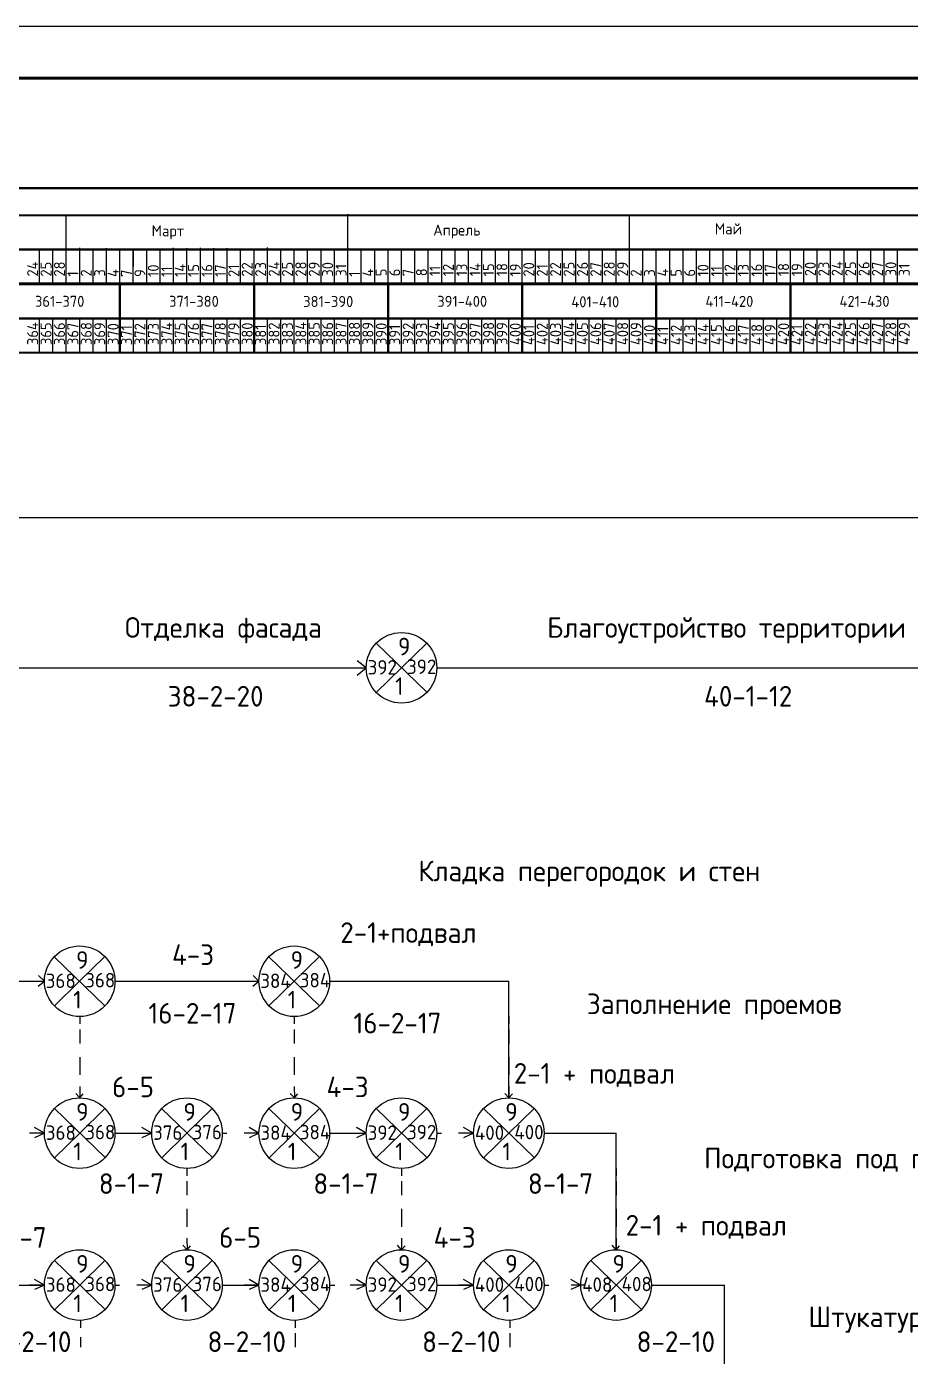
# Model space of a CAD drawing. Header units: millimetres. Extents: x -782 to 10910, y 3841 to 9763.
# Drawn here: x 3728.9 to 3814.6, y 8497.6 to 8626.5 of the extents above; entities that cross this region are included whole.
import ezdxf

# ---------------------------------------------------------------- set-up
doc = ezdxf.new("R2010")
doc.units = ezdxf.units.MM
doc.layers.add('1STAIR2D', color=30, linetype='Continuous')
doc.layers.add('A0-08', color=101, linetype='Continuous')
doc.styles.add('GOST-2.304_Type-B', font='GOST_Common.ttf')

msp = doc.modelspace()

# ---------------------------------------------------------------- linework, layer by layer
at = {"lineweight": -3}
for p, q in [((3732.779528, 8601.582792), (3732.779528, 8608.264274)), ((3760.078627, 8601.653564), (3760.078627, 8608.335046)), ((3787.378375, 8601.544181), (3787.378375, 8608.225663)), ((3730.179528, 8601.597716), (3730.179465, 8604.924243)), ((3732.779528, 8601.597716), (3732.780309, 8604.917385)), ((3734.079465, 8601.743179), (3734.079402, 8605.069706)), ((3735.379529, 8601.580159), (3735.380309, 8604.899827)), ((3736.679465, 8601.725621), (3736.680246, 8605.04529)), ((3736.679528, 8601.636454), (3736.680309, 8604.956123)), ((3739.279528, 8601.544181), (3739.280309, 8604.86385)), ((3743.179402, 8601.743351), (3743.179339, 8605.069878)), ((3745.779402, 8601.743351), (3745.780183, 8605.06302)), ((3745.779465, 8601.561911), (3745.779402, 8604.888438)), ((3748.379466, 8601.544354), (3748.380246, 8604.864022)), ((3752.279339, 8601.761081), (3752.279276, 8605.087608)), ((3754.879402, 8601.562084), (3754.879339, 8604.888611)), ((3754.879342, 8601.620622), (3754.880122, 8604.94029)), ((3757.479402, 8601.562084), (3757.480183, 8604.881752)), ((3761.379279, 8601.638352), (3761.379216, 8604.964878)), ((3761.379403, 8601.575124), (3761.380183, 8604.894793)), ((3763.979339, 8601.579814), (3763.979276, 8604.906341)), ((3763.979279, 8601.620794), (3763.980059, 8604.940463)), ((3766.579339, 8601.579814), (3766.58012, 8604.899482)), ((3770.479216, 8601.638524), (3770.479153, 8604.965051)), ((3773.079276, 8601.597544), (3773.079213, 8604.92407)), ((3773.079216, 8601.638524), (3773.079996, 8604.958193)), ((3774.379277, 8601.610757), (3774.380057, 8604.930426)), ((3775.679277, 8601.579986), (3775.680057, 8604.899655)), ((3779.579153, 8601.656254), (3779.57909, 8604.982781)), ((3782.179214, 8601.597716), (3782.179151, 8604.924243)), ((3782.179153, 8601.656254), (3782.179933, 8604.975923)), ((3784.779214, 8601.597716), (3784.779994, 8604.917385)), ((3787.379214, 8601.580159), (3787.379994, 8604.899827)), ((3788.67909, 8601.673984), (3788.679027, 8605.000511)), ((3788.67909, 8601.673984), (3788.67987, 8604.993653)), ((3791.27909, 8601.656427), (3791.279871, 8604.976095)), ((3791.27909, 8601.581711), (3791.27987, 8604.90138)), ((3797.779027, 8601.674157), (3797.778964, 8605.000683)), ((3797.779027, 8601.599441), (3797.778964, 8604.925968)), ((3800.379027, 8601.674157), (3800.379808, 8604.993825)), ((3800.379027, 8601.581884), (3800.379808, 8604.901553)), ((3806.878964, 8601.691886), (3806.878901, 8605.018413)), ((3806.878964, 8601.599614), (3806.878901, 8604.926141)), ((3809.478964, 8601.599614), (3809.479744, 8604.919282)), ((3809.478965, 8601.621657), (3809.479746, 8604.941325)), ((3813.378964, 8601.612655), (3813.379745, 8604.932323)), ((3834.702615, 8578.908867), (3297.281601, 8578.868787)), ((3719.301546, 8564.367855), (3761.861682, 8564.367855)), ((3768.701572, 8564.367855), (3829.461656, 8564.367855)), ((3775.681601, 8522.687568), (3775.681601, 8533.988553)), ((3734.081601, 8526.644763), (3734.081601, 8524.917503)), ((3754.881601, 8526.644763), (3754.881601, 8524.917503)), ((3775.681601, 8526.644763), (3775.681601, 8524.917503)), ((3734.090055, 8522.687568), (3733.69288, 8523.119083)), ((3734.081601, 8523.802417), (3734.090055, 8522.687568)), ((3734.090055, 8522.687568), (3734.426278, 8523.076562)), ((3754.890055, 8522.687568), (3754.49288, 8523.119083)), ((3754.881601, 8523.802417), (3754.890055, 8522.687568)), ((3754.890055, 8522.687568), (3755.226278, 8523.076562)), ((3775.690055, 8522.687568), (3775.29288, 8523.119083)), ((3775.681601, 8523.802417), (3775.690055, 8522.687568)), ((3775.690055, 8522.687568), (3776.026278, 8523.076562)), ((3730.661656, 8519.267623), (3729.213497, 8519.267623)), ((3737.501546, 8519.267623), (3741.061656, 8519.267623)), ((3747.901546, 8519.267623), (3748.348042, 8519.267623)), ((3751.461656, 8519.267623), (3750.013497, 8519.267623)), ((3758.301546, 8519.267623), (3761.861656, 8519.267623)), ((3768.701546, 8519.267623), (3769.148042, 8519.267623)), ((3772.261656, 8519.267623), (3770.813497, 8519.267623)), ((3779.101546, 8519.267623), (3786.081627, 8519.255053)), ((3786.081627, 8507.954068), (3786.081627, 8519.255053)), ((3744.481601, 8511.923833), (3744.481601, 8510.196573)), ((3765.281601, 8511.923833), (3765.281601, 8510.196573)), ((3786.081601, 8511.923833), (3786.081601, 8510.196573)), ((3744.481601, 8509.081487), (3744.490055, 8507.966638)), ((3765.281601, 8509.081487), (3765.290055, 8507.966638)), ((3786.081601, 8509.081487), (3786.090055, 8507.966638)), ((3786.081627, 8509.068917), (3786.090081, 8507.954068)), ((3744.490055, 8507.966638), (3744.09288, 8508.398153)), ((3744.490055, 8507.966638), (3744.826278, 8508.355633)), ((3765.290055, 8507.966638), (3764.89288, 8508.398153)), ((3765.290055, 8507.966638), (3765.626278, 8508.355633)), ((3786.090055, 8507.966638), (3785.69288, 8508.398153)), ((3786.090081, 8507.954068), (3785.692906, 8508.385583)), ((3786.090055, 8507.966638), (3786.426278, 8508.355633)), ((3786.090081, 8507.954068), (3786.426304, 8508.343062)), ((3727.101572, 8504.543308), (3730.661682, 8504.543308)), ((3730.661682, 8504.543308), (3729.213523, 8504.543308)), ((3737.501572, 8504.543308), (3737.948067, 8504.543308)), ((3741.061682, 8504.543308), (3739.613523, 8504.543308)), ((3747.901572, 8504.543308), (3748.348067, 8504.543308)), ((3747.901572, 8504.543308), (3751.461682, 8504.543308)), ((3751.461682, 8504.543308), (3750.013523, 8504.543308)), ((3758.301572, 8504.543308), (3758.807294, 8504.543308)), ((3761.861682, 8504.543308), (3760.306348, 8504.543308)), ((3768.701572, 8504.543308), (3769.148067, 8504.543308)), ((3768.701572, 8504.543308), (3772.261682, 8504.543308)), ((3772.261682, 8504.543308), (3770.813523, 8504.543308)), ((3779.101572, 8504.543308), (3779.548067, 8504.543308)), ((3783.108177, 8504.543308), (3781.743038, 8504.543308)), ((3789.501572, 8504.543308), (3796.583177, 8504.534123)), ((3796.583177, 8493.233138), (3796.583177, 8504.534123))]:
    msp.add_line(p, q, dxfattribs=at)
at = {"lineweight": 25}
for p, q in [((3730.179528, 8601.694678), (3730.179528, 8605.01886)), ((3731.479528, 8601.663907), (3731.479528, 8604.98809)), ((3731.479528, 8601.566945), (3731.479528, 8604.891128)), ((3732.779528, 8601.633137), (3732.779528, 8604.957319)), ((3734.079528, 8601.566945), (3734.079528, 8604.891128)), ((3735.379465, 8601.694851), (3735.379465, 8605.019033)), ((3735.379528, 8601.605683), (3735.379528, 8604.929865)), ((3735.379528, 8601.566945), (3735.379528, 8604.891128)), ((3736.679528, 8601.536175), (3736.679528, 8604.860357)), ((3737.979465, 8601.694851), (3737.979465, 8605.019033)), ((3737.979528, 8601.513411), (3737.979528, 8604.837593)), ((3739.279465, 8601.694851), (3739.279465, 8605.019033)), ((3740.579465, 8601.66408), (3740.579465, 8604.988262)), ((3740.579528, 8601.513411), (3740.579528, 8604.837593)), ((3741.879465, 8601.633309), (3741.879465, 8604.957491)), ((3741.879528, 8601.513411), (3741.879528, 8604.837593)), ((3743.179528, 8601.48264), (3743.179528, 8604.806822)), ((3744.479402, 8601.712581), (3744.479402, 8605.036763)), ((3744.479528, 8601.451869), (3744.479528, 8604.776051)), ((3747.079402, 8601.712581), (3747.079402, 8605.036763)), ((3747.079466, 8601.513583), (3747.079466, 8604.837765)), ((3748.379402, 8601.712581), (3748.379402, 8605.036763)), ((3749.679402, 8601.68181), (3749.679402, 8605.005992)), ((3749.679466, 8601.513583), (3749.679466, 8604.837765)), ((3750.979402, 8601.651039), (3750.979402, 8604.975221)), ((3750.979466, 8601.513583), (3750.979466, 8604.837765)), ((3752.279466, 8601.482812), (3752.279466, 8604.806995)), ((3753.579342, 8601.589851), (3753.579342, 8604.914033)), ((3753.579466, 8601.452042), (3753.579466, 8604.776224)), ((3756.179342, 8601.589851), (3756.179342, 8604.914033)), ((3756.179402, 8601.531313), (3756.179402, 8604.855495)), ((3757.479342, 8601.589851), (3757.479342, 8604.914033)), ((3758.779342, 8601.55908), (3758.779342, 8604.883262)), ((3758.779402, 8601.531313), (3758.779402, 8604.855495)), ((3760.079342, 8601.52831), (3760.079342, 8604.852492)), ((3760.079402, 8601.531313), (3760.079402, 8604.855495)), ((3761.379402, 8601.500542), (3761.379402, 8604.824725)), ((3762.679279, 8601.590023), (3762.679279, 8604.914206)), ((3762.679402, 8601.469772), (3762.679402, 8604.793954)), ((3765.279279, 8601.590023), (3765.279279, 8604.914206)), ((3765.279339, 8601.549043), (3765.279339, 8604.873225)), ((3766.579279, 8601.590023), (3766.579279, 8604.914206)), ((3767.879279, 8601.559253), (3767.879279, 8604.883435)), ((3767.879339, 8601.549043), (3767.879339, 8604.873225)), ((3769.179279, 8601.528482), (3769.179279, 8604.852664)), ((3769.179339, 8601.549043), (3769.179339, 8604.873225)), ((3770.479339, 8601.518272), (3770.479339, 8604.842455)), ((3771.779216, 8601.607753), (3771.779216, 8604.931936)), ((3771.779339, 8601.487502), (3771.779339, 8604.811684)), ((3774.379216, 8601.607753), (3774.379216, 8604.931936)), ((3774.379277, 8601.549216), (3774.379277, 8604.873398)), ((3775.679216, 8601.607753), (3775.679216, 8604.931936)), ((3776.979216, 8601.576983), (3776.979216, 8604.901165)), ((3776.979277, 8601.549216), (3776.979277, 8604.873398)), ((3778.279216, 8601.546212), (3778.279216, 8604.870394)), ((3778.279277, 8601.549216), (3778.279277, 8604.873398)), ((3779.579277, 8601.518445), (3779.579277, 8604.842627)), ((3780.879153, 8601.625483), (3780.879153, 8604.949666)), ((3780.879277, 8601.487674), (3780.879277, 8604.811856)), ((3783.479153, 8601.625483), (3783.479153, 8604.949666)), ((3783.479214, 8601.566945), (3783.479214, 8604.891128)), ((3784.779153, 8601.625483), (3784.779153, 8604.949666)), ((3786.079153, 8601.594713), (3786.079153, 8604.918895)), ((3786.079214, 8601.566945), (3786.079214, 8604.891128)), ((3787.37909, 8601.643213), (3787.37909, 8604.967396)), ((3787.379153, 8601.563942), (3787.379153, 8604.888124)), ((3787.379214, 8601.566945), (3787.379214, 8604.891128)), ((3788.679214, 8601.536175), (3788.679214, 8604.860357)), ((3789.97909, 8601.625656), (3789.97909, 8604.949838)), ((3789.97909, 8601.550941), (3789.97909, 8604.875123)), ((3792.57909, 8601.625656), (3792.57909, 8604.949838)), ((3792.57909, 8601.550941), (3792.57909, 8604.875123)), ((3793.87909, 8601.625656), (3793.87909, 8604.949838)), ((3793.87909, 8601.550941), (3793.87909, 8604.875123)), ((3795.17909, 8601.594885), (3795.17909, 8604.919067)), ((3795.17909, 8601.52017), (3795.17909, 8604.844352)), ((3796.47909, 8601.564115), (3796.47909, 8604.888297)), ((3796.47909, 8601.489399), (3796.47909, 8604.813582)), ((3799.079027, 8601.643386), (3799.079027, 8604.967568)), ((3799.079027, 8601.551113), (3799.079027, 8604.875295)), ((3801.679027, 8601.643386), (3801.679027, 8604.967568)), ((3801.679027, 8601.551113), (3801.679027, 8604.875295)), ((3802.979027, 8601.643386), (3802.979027, 8604.967568)), ((3802.979027, 8601.551113), (3802.979027, 8604.875295)), ((3804.279027, 8601.612615), (3804.279027, 8604.936797)), ((3804.279027, 8601.520343), (3804.279027, 8604.844525)), ((3805.579027, 8601.581845), (3805.579027, 8604.906027)), ((3805.579027, 8601.489572), (3805.579027, 8604.813754)), ((3808.178964, 8601.568843), (3808.178964, 8604.893025)), ((3808.178965, 8601.590886), (3808.178965, 8604.915068)), ((3810.778964, 8601.568843), (3810.778964, 8604.893025)), ((3810.778965, 8601.590886), (3810.778965, 8604.915068)), ((3812.078964, 8601.568843), (3812.078964, 8604.893025)), ((3812.078965, 8601.590886), (3812.078965, 8604.915068)), ((3813.378964, 8601.538073), (3813.378964, 8604.862255)), ((3813.378965, 8601.560115), (3813.378965, 8604.884298)), ((3789.981601, 8594.911202), (3789.981601, 8601.544181)), ((3730.181601, 8594.911202), (3730.181601, 8598.235384)), ((3730.181601, 8594.911202), (3730.181601, 8598.235384)), ((3731.481601, 8594.911202), (3731.481601, 8598.235384)), ((3731.481601, 8594.911202), (3731.481601, 8598.235384)), ((3732.781601, 8594.911202), (3732.781601, 8598.25077)), ((3734.081601, 8594.926587), (3734.081601, 8598.25077)), ((3734.081601, 8594.926587), (3734.081601, 8598.25077)), ((3735.381601, 8594.926587), (3735.381601, 8598.25077)), ((3735.381601, 8594.926587), (3735.381601, 8598.25077)), ((3736.681601, 8594.926587), (3736.681601, 8598.266155)), ((3737.981601, 8594.926587), (3737.981601, 8598.25077)), ((3737.981601, 8594.926587), (3737.981601, 8598.25077)), ((3739.281601, 8594.926587), (3739.281601, 8598.25077)), ((3739.281601, 8594.926587), (3739.281601, 8598.25077)), ((3740.581601, 8594.926587), (3740.581601, 8598.266155)), ((3741.881601, 8594.926587), (3741.881601, 8598.25077)), ((3741.881601, 8594.926587), (3741.881601, 8598.25077)), ((3743.181601, 8594.926587), (3743.181601, 8598.25077)), ((3743.181601, 8594.926587), (3743.181601, 8598.25077)), ((3744.481601, 8594.926587), (3744.481601, 8598.266155)), ((3745.781601, 8594.926587), (3745.781601, 8598.25077)), ((3745.781601, 8594.926587), (3745.781601, 8598.25077)), ((3747.081601, 8594.926587), (3747.081601, 8598.25077)), ((3747.081601, 8594.926587), (3747.081601, 8598.25077)), ((3748.381601, 8594.926587), (3748.381601, 8598.266155)), ((3749.681601, 8594.911202), (3749.681601, 8598.235384)), ((3749.681601, 8594.911202), (3749.681601, 8598.235384)), ((3750.981601, 8594.911202), (3750.981601, 8598.235384)), ((3750.981601, 8594.911202), (3750.981601, 8598.235384)), ((3752.281601, 8594.911202), (3752.281601, 8598.25077)), ((3753.581601, 8594.895817), (3753.581601, 8598.219999)), ((3753.581601, 8594.895817), (3753.581601, 8598.219999)), ((3754.881601, 8594.895817), (3754.881601, 8598.219999)), ((3754.881601, 8594.895817), (3754.881601, 8598.219999)), ((3756.181601, 8594.895817), (3756.181601, 8598.235384)), ((3757.481601, 8594.911202), (3757.481601, 8598.235384)), ((3757.481601, 8594.911202), (3757.481601, 8598.235384)), ((3758.781601, 8594.911202), (3758.781601, 8598.235384)), ((3758.781601, 8594.911202), (3758.781601, 8598.235384)), ((3760.081601, 8594.911202), (3760.081601, 8598.25077)), ((3761.381601, 8594.911202), (3761.381601, 8598.235384)), ((3761.381601, 8594.911202), (3761.381601, 8598.235384)), ((3762.681601, 8594.911202), (3762.681601, 8598.235384)), ((3762.681601, 8594.911202), (3762.681601, 8598.235384)), ((3763.981601, 8594.911202), (3763.981601, 8598.25077)), ((3765.281601, 8594.911202), (3765.281601, 8598.235384)), ((3765.281601, 8594.911202), (3765.281601, 8598.235384)), ((3766.581601, 8594.911202), (3766.581601, 8598.235384)), ((3766.581601, 8594.911202), (3766.581601, 8598.235384)), ((3767.881601, 8594.911202), (3767.881601, 8598.25077)), ((3769.181601, 8594.911202), (3769.181601, 8598.235384)), ((3769.181601, 8594.911202), (3769.181601, 8598.235384)), ((3770.481601, 8594.911202), (3770.481601, 8598.235384)), ((3770.481601, 8594.911202), (3770.481601, 8598.235384)), ((3771.781601, 8594.911202), (3771.781601, 8598.25077)), ((3773.081601, 8594.895817), (3773.081601, 8598.219999)), ((3773.081601, 8594.895817), (3773.081601, 8598.219999)), ((3774.381601, 8594.895817), (3774.381601, 8598.219999)), ((3774.381601, 8594.895817), (3774.381601, 8598.219999)), ((3775.681601, 8594.895817), (3775.681601, 8598.235384)), ((3776.981601, 8594.880431), (3776.981601, 8598.204614)), ((3776.981601, 8594.880431), (3776.981601, 8598.204614)), ((3778.281601, 8594.880431), (3778.281601, 8598.204614)), ((3778.281601, 8594.880431), (3778.281601, 8598.204614)), ((3779.581601, 8594.880431), (3779.581601, 8598.219999)), ((3780.881601, 8594.895817), (3780.881601, 8598.219999)), ((3780.881601, 8594.895817), (3780.881601, 8598.219999)), ((3782.181601, 8594.895817), (3782.181601, 8598.219999)), ((3782.181601, 8594.895817), (3782.181601, 8598.219999)), ((3783.481601, 8594.895817), (3783.481601, 8598.235384)), ((3784.781601, 8594.895817), (3784.781601, 8598.219999)), ((3784.781601, 8594.895817), (3784.781601, 8598.219999)), ((3786.081601, 8594.895817), (3786.081601, 8598.219999)), ((3786.081601, 8594.895817), (3786.081601, 8598.219999)), ((3787.381601, 8594.895817), (3787.381601, 8598.235384)), ((3788.681601, 8594.895817), (3788.681601, 8598.219999)), ((3788.681601, 8594.895817), (3788.681601, 8598.219999)), ((3789.981601, 8594.895817), (3789.981601, 8598.219999)), ((3789.981601, 8594.895817), (3789.981601, 8598.219999)), ((3791.281601, 8594.895817), (3791.281601, 8598.235384)), ((3792.581601, 8594.895817), (3792.581601, 8598.219999)), ((3792.581601, 8594.895817), (3792.581601, 8598.219999)), ((3793.881601, 8594.895817), (3793.881601, 8598.219999)), ((3793.881601, 8594.895817), (3793.881601, 8598.219999)), ((3795.181601, 8594.895817), (3795.181601, 8598.235384)), ((3796.481601, 8594.926587), (3796.481601, 8598.25077)), ((3796.481601, 8594.926587), (3796.481601, 8598.25077)), ((3797.781601, 8594.926587), (3797.781601, 8598.25077)), ((3797.781601, 8594.926587), (3797.781601, 8598.25077)), ((3799.081601, 8594.926587), (3799.081601, 8598.266155)), ((3800.381601, 8594.911202), (3800.381601, 8598.235384)), ((3800.381601, 8594.911202), (3800.381601, 8598.235384)), ((3801.681601, 8594.911202), (3801.681601, 8598.235384)), ((3801.681601, 8594.911202), (3801.681601, 8598.235384)), ((3802.981601, 8594.911202), (3802.981601, 8598.25077)), ((3804.281601, 8594.926587), (3804.281601, 8598.25077)), ((3804.281601, 8594.926587), (3804.281601, 8598.25077)), ((3805.581601, 8594.926587), (3805.581601, 8598.25077)), ((3805.581601, 8594.926587), (3805.581601, 8598.25077)), ((3806.881601, 8594.926587), (3806.881601, 8598.266155)), ((3808.181601, 8594.926587), (3808.181601, 8598.25077)), ((3808.181601, 8594.926587), (3808.181601, 8598.25077)), ((3809.481601, 8594.926587), (3809.481601, 8598.25077)), ((3809.481601, 8594.926587), (3809.481601, 8598.25077)), ((3810.781601, 8594.926587), (3810.781601, 8598.266155)), ((3812.081601, 8594.926587), (3812.081601, 8598.25077)), ((3812.081601, 8594.926587), (3812.081601, 8598.25077)), ((3813.381601, 8594.926587), (3813.381601, 8598.25077)), ((3813.381601, 8594.926587), (3813.381601, 8598.25077)), ((3761.861682, 8564.367855), (3760.976092, 8565.047031)), ((3760.976092, 8563.667576), (3761.861682, 8564.367855)), ((3716.693093, 8533.988553), (3730.661656, 8533.988553)), ((3730.06658, 8533.516695), (3730.661656, 8533.988553)), ((3730.661656, 8533.988553), (3730.093396, 8534.547418)), ((3737.501546, 8533.988553), (3751.453203, 8533.988553)), ((3750.858127, 8533.516695), (3751.453203, 8533.988553)), ((3751.453203, 8533.988553), (3750.884942, 8534.547418)), ((3758.301546, 8533.988553), (3775.681601, 8533.988553)), ((3734.081601, 8530.568608), (3734.081601, 8529.856356)), ((3734.081601, 8530.568608), (3734.081601, 8529.856356)), ((3754.881601, 8530.568608), (3754.881601, 8529.856356)), ((3754.881601, 8530.568608), (3754.881601, 8529.856356)), ((3775.681601, 8530.568608), (3775.681601, 8529.856356)), ((3775.681601, 8530.568608), (3775.681601, 8529.856356)), ((3734.081601, 8529.319924), (3734.081601, 8528.346858)), ((3734.081601, 8528.938262), (3734.081601, 8527.967908)), ((3754.881601, 8529.319924), (3754.881601, 8528.346858)), ((3754.881601, 8528.938262), (3754.881601, 8527.967908)), ((3775.681601, 8529.319924), (3775.681601, 8528.346858)), ((3775.681601, 8528.938262), (3775.681601, 8527.967908)), ((3730.661656, 8519.267623), (3729.700547, 8519.812472)), ((3730.661656, 8519.267623), (3729.700547, 8518.82582)), ((3741.061656, 8519.267623), (3740.100547, 8519.812472)), ((3741.061656, 8519.267623), (3740.100547, 8518.82582)), ((3751.461656, 8519.267623), (3750.500547, 8519.812472)), ((3751.461656, 8519.267623), (3750.500547, 8518.82582)), ((3761.861656, 8519.267623), (3760.900547, 8519.812472)), ((3761.861656, 8519.267623), (3760.900547, 8518.82582)), ((3772.261656, 8519.267623), (3771.300547, 8519.812472)), ((3772.261656, 8519.267623), (3771.300547, 8518.82582)), ((3744.481601, 8515.847678), (3744.481601, 8515.135426)), ((3744.481601, 8515.847678), (3744.481601, 8515.135426)), ((3765.281601, 8515.847678), (3765.281601, 8515.135426)), ((3765.281601, 8515.847678), (3765.281601, 8515.135426)), ((3786.081601, 8515.847678), (3786.081601, 8515.135426)), ((3786.081601, 8515.847678), (3786.081601, 8515.135426)), ((3744.481601, 8514.598994), (3744.481601, 8513.625928)), ((3744.481601, 8514.217332), (3744.481601, 8513.246978)), ((3765.281601, 8514.598994), (3765.281601, 8513.625928)), ((3765.281601, 8514.217332), (3765.281601, 8513.246978)), ((3786.081601, 8514.598994), (3786.081601, 8513.625928)), ((3786.081601, 8514.217332), (3786.081601, 8513.246978)), ((3730.661682, 8504.543308), (3729.700572, 8505.088157)), ((3741.061682, 8504.543308), (3740.100572, 8505.088157)), ((3751.461682, 8504.543308), (3750.500572, 8505.088157)), ((3761.861682, 8504.543308), (3760.900572, 8505.088157)), ((3772.261682, 8504.543308), (3771.300572, 8505.088157)), ((3782.661682, 8504.543308), (3781.700572, 8505.088157)), ((3730.661682, 8504.543308), (3729.700572, 8504.101505)), ((3741.061682, 8504.543308), (3740.100572, 8504.101505)), ((3751.461682, 8504.543308), (3750.500572, 8504.101505)), ((3761.861682, 8504.543308), (3760.900572, 8504.101505)), ((3772.261682, 8504.543308), (3771.300572, 8504.101505)), ((3782.661682, 8504.543308), (3781.700572, 8504.101505)), ((3734.16627, 8501.123363), (3734.16627, 8500.41111)), ((3754.974724, 8501.123363), (3754.974724, 8500.41111)), ((3754.974724, 8501.123363), (3754.974724, 8500.41111)), ((3754.974724, 8499.874678), (3754.974724, 8498.901612)), ((3775.774724, 8501.123363), (3775.774724, 8500.41111)), ((3775.774724, 8501.123363), (3775.774724, 8500.41111)), ((3775.774724, 8499.874678), (3775.774724, 8498.901612)), ((3796.574724, 8501.123363), (3796.574724, 8500.41111)), ((3796.574724, 8501.123363), (3796.574724, 8500.41111)), ((3796.574724, 8499.874678), (3796.574724, 8498.901612)), ((3734.16627, 8499.493017), (3734.16627, 8498.522662)), ((3754.974724, 8499.493017), (3754.974724, 8498.522662)), ((3775.774724, 8499.493017), (3775.774724, 8498.522662)), ((3796.574724, 8499.493017), (3796.574724, 8498.522662))]:
    msp.add_line(p, q, dxfattribs=at)
at = {"lineweight": 50}
for p, q in [((3737.981601, 8594.911202), (3737.981601, 8601.544181)), ((3750.981601, 8594.93428), (3750.981601, 8601.567259)), ((3763.981601, 8594.903509), (3763.981601, 8601.536489)), ((3776.981601, 8594.911202), (3776.981601, 8601.544181)), ((3789.981601, 8594.93428), (3789.981601, 8601.567259)), ((3802.981601, 8594.903509), (3802.981601, 8601.536489))]:
    msp.add_line(p, q, dxfattribs=at)
at = {"layer": '1STAIR2D', "color": 0}
msp.add_line((4015.912801, 8626.512194), (3175.912801, 8626.512194), dxfattribs=at)
at = {"layer": '1STAIR2D', "color": 0, "lineweight": 100}
msp.add_line((4010.912801, 8621.512194), (3195.912801, 8621.512194), dxfattribs=at)
at = {"layer": 'A0-08', "color": 0, "lineweight": 40}
for p, q in [((3256.981601, 8610.846744), (3997.981601, 8610.846744)), ((3256.981601, 8610.846744), (3997.981601, 8610.846744)), ((3281.548041, 8610.846744), (3997.981601, 8610.846744)), ((3310.466995, 8610.846744), (3997.981601, 8610.846744)), ((3997.981601, 8610.846744), (3548.807486, 8610.846744)), ((3248.317444, 8608.225663), (3997.981601, 8608.225663)), ((3248.317444, 8608.225663), (3997.981601, 8608.225663)), ((3256.981601, 8608.225663), (3997.981601, 8608.225663)), ((3248.317444, 8604.884922), (3997.981601, 8604.899134)), ((3256.983574, 8604.956123), (3997.983574, 8604.956123)), ((3248.317444, 8601.544181), (3997.981601, 8601.544181)), ((3256.982794, 8601.636454), (3997.982794, 8601.636454)), ((3256.981601, 8598.235384), (3997.981601, 8598.235384)), ((3351.264167, 8598.235384), (3997.981601, 8598.25077)), ((3248.317444, 8594.941973), (3997.981601, 8594.941973)), ((3256.981601, 8594.941973), (3997.981601, 8594.941973))]:
    msp.add_line(p, q, dxfattribs=at)
at = {"layer": 'A0-08', "color": 0, "lineweight": 25}
for p, q in [((3732.778033, 8594.941973), (3744.747841, 8594.941973)), ((3762.82182, 8566.743855), (3767.741434, 8561.991856)), ((3765.281627, 8564.367855), (3767.725205, 8566.760542)), ((3762.838049, 8561.975169), (3765.281627, 8564.367855)), ((3731.613341, 8536.364553), (3736.532955, 8531.612553)), ((3734.073148, 8533.988553), (3736.516726, 8536.38124)), ((3752.413341, 8536.364553), (3757.332955, 8531.612553)), ((3754.873148, 8533.988553), (3757.316726, 8536.38124)), ((3731.629569, 8531.595866), (3734.073148, 8533.988553)), ((3752.429569, 8531.595866), (3754.873148, 8533.988553)), ((3731.621794, 8521.643623), (3736.541408, 8516.891624)), ((3734.081601, 8519.267623), (3736.52518, 8521.66031)), ((3742.021794, 8521.643623), (3746.941408, 8516.891624)), ((3744.481601, 8519.267623), (3746.92518, 8521.66031)), ((3752.421794, 8521.643623), (3757.341408, 8516.891624)), ((3754.881601, 8519.267623), (3757.32518, 8521.66031)), ((3762.821794, 8521.643623), (3767.741408, 8516.891624)), ((3765.281601, 8519.267623), (3767.72518, 8521.66031)), ((3773.221794, 8521.643623), (3778.141408, 8516.891624)), ((3775.681601, 8519.267623), (3778.12518, 8521.66031)), ((3731.638023, 8516.874937), (3734.081601, 8519.267623)), ((3742.038023, 8516.874937), (3744.481601, 8519.267623)), ((3752.438023, 8516.874937), (3754.881601, 8519.267623)), ((3762.838023, 8516.874937), (3765.281601, 8519.267623)), ((3773.238023, 8516.874937), (3775.681601, 8519.267623)), ((3731.62182, 8506.919308), (3736.541434, 8502.167308)), ((3734.081627, 8504.543308), (3736.525205, 8506.935995)), ((3742.02182, 8506.919308), (3746.941434, 8502.167308)), ((3744.481627, 8504.543308), (3746.925205, 8506.935995)), ((3752.42182, 8506.919308), (3757.341434, 8502.167308)), ((3754.881627, 8504.543308), (3757.325205, 8506.935995)), ((3762.82182, 8506.919308), (3767.741434, 8502.167308)), ((3765.281627, 8504.543308), (3767.725205, 8506.935995)), ((3773.22182, 8506.919308), (3778.141434, 8502.167308)), ((3775.681627, 8504.543308), (3778.125205, 8506.935995)), ((3783.62182, 8506.919308), (3788.541434, 8502.167308)), ((3786.081627, 8504.543308), (3788.525205, 8506.935995)), ((3731.638049, 8502.150621), (3734.081627, 8504.543308)), ((3742.038049, 8502.150621), (3744.481627, 8504.543308)), ((3752.438049, 8502.150621), (3754.881627, 8504.543308)), ((3762.838049, 8502.150621), (3765.281627, 8504.543308)), ((3773.238049, 8502.150621), (3775.681627, 8504.543308)), ((3783.638049, 8502.150621), (3786.081627, 8504.543308))]:
    msp.add_line(p, q, dxfattribs=at)
for centre in [(3765.281627, 8564.367855), (3734.081601, 8533.988553), (3754.881601, 8533.988553), (3734.081601, 8519.267623), (3744.481601, 8519.267623), (3754.881601, 8519.267623), (3765.281601, 8519.267623), (3775.681601, 8519.267623), (3734.081627, 8504.543308), (3744.481627, 8504.543308), (3754.881627, 8504.543308), (3765.281627, 8504.543308), (3775.681627, 8504.543308), (3786.081627, 8504.543308)]:
    msp.add_circle(centre, 3.419945, dxfattribs=at)

# ---------------------------------------------------------------- texts
at = {"layer": 'A0-08', "color": 0, "lineweight": 25, "style": 'GOST-2.304_Type-B'}
for s, p in [('Март', (3741.055389, 8606.18845)), ('Апрель', (3768.354489, 8606.259222)), ('Май', (3795.654237, 8606.374126)), ('361-370', (3729.746272, 8599.349877)), ('371-380', (3742.746272, 8599.349877)), ('381-390', (3755.746272, 8599.334491)), ('391-400', (3768.746272, 8599.349877)), ('401-410', (3781.746272, 8599.303721)), ('411-420', (3794.746272, 8599.349877)), ('421-430', (3807.746272, 8599.349877))]:
    msp.add_text(s, height=1.0687328, dxfattribs=at).set_placement(p)
for s, height, p in [('24', 1.0687328, (3730.052834, 8602.284668)), ('25', 1.0687328, (3731.352834, 8602.284668)), ('28', 1.0687328, (3732.652834, 8602.284668)), ('4', 1.068733, (3737.852771, 8602.248863)), ('10', 1.0687328, (3741.752771, 8602.248863)), ('11', 1.0687328, (3743.052771, 8602.248863)), ('14', 1.0687328, (3744.352771, 8602.248863)), ('15', 1.0687328, (3745.652771, 8602.248863)), ('16', 1.0687328, (3746.952771, 8602.248863)), ('17', 1.0687328, (3748.252771, 8602.248863)), ('21', 1.0687328, (3749.552771, 8602.248863)), ('22', 1.0687328, (3750.852708, 8602.279634)), ('23', 1.0687328, (3752.152708, 8602.279634)), ('24', 1.0687328, (3753.452708, 8602.279634)), ('25', 1.0687328, (3754.752708, 8602.279634)), ('28', 1.0687328, (3756.052708, 8602.279634)), ('29', 1.0687328, (3757.352708, 8602.279634)), ('30', 1.0687328, (3758.652708, 8602.279634)), ('31', 1.0687328, (3759.952708, 8602.279634)), ('4', 1.068733, (3762.552708, 8602.279634)), ('5', 1.068733, (3763.852582, 8602.315266)), ('6', 1.068733, (3765.152582, 8602.315266)), ('8', 1.068733, (3767.752582, 8602.315266)), ('11', 1.0687328, (3769.052582, 8602.315266)), ('12', 1.0687328, (3770.352582, 8602.315266)), ('13', 1.0687328, (3771.652582, 8602.315266)), ('14', 1.0687328, (3772.952582, 8602.315266)), ('15', 1.0687328, (3774.252582, 8602.315266)), ('18', 1.0687328, (3775.552582, 8602.315266)), ('19', 1.0687328, (3776.85252, 8602.284668)), ('20', 1.0687328, (3778.15252, 8602.284668)), ('21', 1.0687328, (3779.45252, 8602.284668)), ('22', 1.0687328, (3780.75252, 8602.284668)), ('25', 1.0687328, (3782.05252, 8602.284668)), ('26', 1.0687328, (3783.35252, 8602.284668)), ('27', 1.0687328, (3784.65252, 8602.284668)), ('28', 1.0687328, (3785.95252, 8602.284668)), ('29', 1.0687328, (3787.25252, 8602.284668)), ('4', 1.068733, (3791.152333, 8602.286393)), ('10', 1.0687328, (3795.052333, 8602.286393)), ('11', 1.0687328, (3796.352333, 8602.286393)), ('12', 1.0687328, (3797.652333, 8602.286393)), ('13', 1.0687328, (3798.952333, 8602.286393)), ('16', 1.0687328, (3800.252333, 8602.286393)), ('17', 1.0687328, (3801.552333, 8602.286393)), ('18', 1.0687328, (3802.85227, 8602.317164)), ('19', 1.0687328, (3804.15227, 8602.317164)), ('20', 1.0687328, (3805.45227, 8602.317164)), ('23', 1.0687328, (3806.75227, 8602.317164)), ('24', 1.0687328, (3808.05227, 8602.317164)), ('25', 1.0687328, (3809.35227, 8602.317164)), ('26', 1.0687328, (3810.65227, 8602.317164)), ('27', 1.0687328, (3811.95227, 8602.317164)), ('30', 1.0687328, (3813.25227, 8602.317164)), ('31', 1.0687328, (3814.55227, 8602.317164)), ('1', 1.068733, (3733.952834, 8602.284668)), ('2', 1.068733, (3735.252834, 8602.284668)), ('3', 1.068733, (3736.552834, 8602.284668)), ('7', 1.068733, (3739.152771, 8602.248863)), ('9', 1.068733, (3740.452771, 8602.248863)), ('1', 1.068733, (3761.252708, 8602.279634)), ('7', 1.068733, (3766.452582, 8602.315266)), ('2', 1.068733, (3788.55252, 8602.284668)), ('3', 1.068733, (3789.852333, 8602.286393)), ('5', 1.068733, (3792.452333, 8602.286393)), ('6', 1.068733, (3793.752333, 8602.286393)), ('364', 1.0687328, (3730.054844, 8595.646655)), ('374', 1.0687328, (3743.054844, 8595.646655)), ('384', 1.0687328, (3756.054844, 8595.646655)), ('388', 1.0687328, (3761.254844, 8595.646655)), ('394', 1.0687328, (3769.054844, 8595.646655)), ('404', 1.0687328, (3782.054844, 8595.646655)), ('424', 1.0687328, (3808.054844, 8595.646655)), ('365', 1.0687328, (3731.354844, 8595.646655)), ('366', 1.0687328, (3732.654844, 8595.646655)), ('367', 1.0687328, (3733.954844, 8595.646655)), ('368', 1.0687328, (3735.254844, 8595.646655)), ('369', 1.0687328, (3736.554844, 8595.646655)), ('370', 1.0687328, (3737.854844, 8595.646655)), ('371', 1.0687328, (3739.154844, 8595.646655)), ('372', 1.0687328, (3740.454844, 8595.646655)), ('373', 1.0687328, (3741.754844, 8595.646655)), ('375', 1.0687328, (3744.354844, 8595.646655)), ('376', 1.0687328, (3745.654844, 8595.646655)), ('377', 1.0687328, (3746.954844, 8595.646655)), ('378', 1.0687328, (3748.254844, 8595.646655)), ('379', 1.0687328, (3749.554844, 8595.646655)), ('380', 1.0687328, (3750.854844, 8595.646655)), ('381', 1.0687328, (3752.154844, 8595.646655)), ('382', 1.0687328, (3753.454844, 8595.646655)), ('383', 1.0687328, (3754.754844, 8595.646655)), ('385', 1.0687328, (3757.354844, 8595.646655)), ('386', 1.0687328, (3758.654844, 8595.646655)), ('387', 1.0687328, (3759.954844, 8595.646655)), ('389', 1.0687328, (3762.554844, 8595.646655)), ('390', 1.0687328, (3763.854844, 8595.646655)), ('391', 1.0687328, (3765.154844, 8595.646655)), ('392', 1.0687328, (3766.454844, 8595.646655)), ('393', 1.0687328, (3767.754844, 8595.646655)), ('395', 1.0687328, (3770.354844, 8595.646655)), ('396', 1.0687328, (3771.654844, 8595.646655)), ('397', 1.0687328, (3772.954844, 8595.646655)), ('398', 1.0687328, (3774.254844, 8595.646655)), ('399', 1.0687328, (3775.554844, 8595.646655)), ('400', 1.0687328, (3776.854844, 8595.646655)), ('401', 1.0687328, (3778.154844, 8595.646655)), ('402', 1.0687328, (3779.454844, 8595.646655)), ('403', 1.0687328, (3780.754844, 8595.646655)), ('405', 1.0687328, (3783.354844, 8595.646655)), ('406', 1.0687328, (3784.654844, 8595.646655)), ('407', 1.0687328, (3785.954844, 8595.646655)), ('408', 1.0687328, (3787.254844, 8595.646655)), ('409', 1.0687328, (3788.554844, 8595.646655)), ('410', 1.0687328, (3789.854844, 8595.646655)), ('411', 1.0687328, (3791.154844, 8595.646655)), ('412', 1.0687328, (3792.454844, 8595.646655)), ('413', 1.0687328, (3793.754844, 8595.646655)), ('414', 1.0687328, (3795.054844, 8595.646655)), ('415', 1.0687328, (3796.354844, 8595.646655)), ('416', 1.0687328, (3797.654844, 8595.646655)), ('417', 1.0687328, (3798.954844, 8595.646655)), ('418', 1.0687328, (3800.254844, 8595.646655)), ('419', 1.0687328, (3801.554844, 8595.646655)), ('420', 1.0687328, (3802.854844, 8595.646655)), ('421', 1.0687328, (3804.154844, 8595.646655)), ('422', 1.0687328, (3805.454844, 8595.646655)), ('423', 1.0687328, (3806.754844, 8595.646655)), ('425', 1.0687328, (3809.354844, 8595.646655)), ('426', 1.0687328, (3810.654844, 8595.646655)), ('427', 1.0687328, (3811.954844, 8595.646655)), ('428', 1.0687328, (3813.254844, 8595.646655)), ('429', 1.0687328, (3814.554844, 8595.646655))]:
    msp.add_text(s, height=height, rotation=90, dxfattribs=at).set_placement(p)
at = {"layer": 'A0-08', "color": 0, "lineweight": 25, "attachment_point": 1, "style": 'GOST-2.304_Type-B'}
for s, width, insert, char_height in [('Отделка фасада', 59.01667141, (3738.47077, 8569.274948), 2), ('Благоустройство территории', 59.01667141, (3779.396397, 8569.274948), 2), ('9', 2.49875162, (3764.937865, 8567.281648), 1.709973), ('392', 2.49875162, (3761.995928, 8565.113784), 1.4), ('392', 2.49875162, (3765.821219, 8565.169554), 1.4), ('1', 2.49875162, (3764.659461, 8563.445028), 1.709973), ('38-2-20', 2.49875162, (3742.612025, 8562.60909), 2), ('40-1-12', 2.49875162, (3794.612025, 8562.60909), 2), ('Кладка перегородок и стен', 117.49550217, (3766.911194, 8545.681197), 2), ('2-1+подвал', 2.49875162, (3759.344845, 8539.703742), 2), ('4-3', 2.49875162, (3743.032661, 8537.564), 2), ('9', 2.49875162, (3733.729385, 8536.902345), 1.709973), ('9', 2.49875162, (3754.529385, 8536.902345), 1.709973), ('368', 2.49875162, (3730.787448, 8534.734481), 1.4), ('368', 2.49875162, (3734.61274, 8534.790251), 1.4), ('384', 2.49875162, (3751.587448, 8534.734481), 1.4), ('384', 2.49875162, (3755.41274, 8534.790251), 1.4), ('1', 2.49875162, (3733.450982, 8533.065726), 1.709973), ('1', 2.49875162, (3754.250982, 8533.065726), 1.709973), ('Заполнение проемов', 66.56923056, (3783.252437, 8532.798618), 2), ('16-2-17', 2.49875162, (3740.745638, 8531.8836), 2), ('16-2-17', 2.49875162, (3760.621794, 8530.930852), 2), ('2-1 + подвал', 31.90826704, (3776.163558, 8526.061162), 2), ('6-5', 2.49875162, (3737.216283, 8524.74911), 2), ('4-3', 2.49875162, (3758.016283, 8524.74911), 2), ('9', 2.49875162, (3733.737839, 8522.181416), 1.709973), ('9', 2.49875162, (3744.137839, 8522.181416), 1.709973), ('9', 2.49875162, (3754.537839, 8522.181416), 1.709973), ('9', 2.49875162, (3764.937839, 8522.181416), 1.709973), ('9', 2.49875162, (3775.337839, 8522.181416), 1.709973), ('368', 2.49875162, (3730.795902, 8520.013552), 1.4), ('368', 2.49875162, (3734.621193, 8520.069322), 1.4), ('376', 2.49875162, (3741.195902, 8520.013552), 1.4), ('376', 2.49875162, (3745.021193, 8520.069322), 1.4), ('384', 2.49875162, (3751.595902, 8520.013552), 1.4), ('384', 2.49875162, (3755.421193, 8520.069322), 1.4), ('392', 2.49875162, (3761.995902, 8520.013552), 1.4), ('392', 2.49875162, (3765.821193, 8520.069322), 1.4), ('400', 2.49875162, (3772.395902, 8520.013552), 1.4), ('400', 2.49875162, (3776.221193, 8520.069322), 1.4), ('1', 2.49875162, (3733.459436, 8518.344796), 1.709973), ('1', 2.49875162, (3743.859436, 8518.344796), 1.709973), ('1', 2.49875162, (3754.259436, 8518.344796), 1.709973), ('1', 2.49875162, (3764.659436, 8518.344796), 1.709973), ('1', 2.49875162, (3775.059436, 8518.344796), 1.709973), ('Подготовка под полы', 76.29633509, (3794.619155, 8517.847307), 2), ('8-1-7', 2.49875162, (3735.93175, 8515.376457), 2), ('8-1-7', 2.49875162, (3756.73175, 8515.376457), 2), ('8-1-7', 2.49875162, (3777.53175, 8515.376457), 2), ('8-7', 2.49875162, (3726.796188, 8510.155007), 2), ('6-5', 2.49875162, (3747.596188, 8510.155007), 2), ('4-3', 2.49875162, (3768.396188, 8510.155007), 2), ('2-1 + подвал', 31.90826704, (3787.010053, 8511.340232), 2), ('9', 2.49875162, (3733.737865, 8507.4571), 1.709973), ('9', 2.49875162, (3744.137865, 8507.4571), 1.709973), ('9', 2.49875162, (3754.537865, 8507.4571), 1.709973), ('9', 2.49875162, (3764.937865, 8507.4571), 1.709973), ('9', 2.49875162, (3775.337865, 8507.4571), 1.709973), ('9', 2.49875162, (3785.737865, 8507.4571), 1.709973), ('368', 2.49875162, (3730.795928, 8505.289236), 1.4), ('368', 2.49875162, (3734.621219, 8505.345006), 1.4), ('376', 2.49875162, (3741.195928, 8505.289236), 1.4), ('376', 2.49875162, (3745.021219, 8505.345006), 1.4), ('384', 2.49875162, (3751.595928, 8505.289236), 1.4), ('384', 2.49875162, (3755.421219, 8505.345006), 1.4), ('392', 2.49875162, (3761.995928, 8505.289236), 1.4), ('392', 2.49875162, (3765.821219, 8505.345006), 1.4), ('400', 2.49875162, (3772.395928, 8505.289236), 1.4), ('400', 2.49875162, (3776.221219, 8505.345006), 1.4), ('408', 2.49875162, (3782.795928, 8505.289236), 1.4), ('408', 2.49875162, (3786.621219, 8505.345006), 1.4), ('1', 2.49875162, (3733.459461, 8503.620481), 1.709973), ('1', 2.49875162, (3743.859461, 8503.620481), 1.709973), ('1', 2.49875162, (3754.259461, 8503.620481), 1.709973), ('1', 2.49875162, (3764.659461, 8503.620481), 1.709973), ('1', 2.49875162, (3775.059461, 8503.620481), 1.709973), ('1', 2.49875162, (3785.459461, 8503.620481), 1.709973), ('Штукатурка и плитка(стены)', 97.43243691, (3804.725473, 8502.463615), 2), ('8-2-10', 2.49875162, (3725.675423, 8500.055277), 2), ('8-2-10', 2.49875162, (3746.475423, 8500.055277), 2), ('8-2-10', 2.49875162, (3767.275423, 8500.055277), 2), ('8-2-10', 2.49875162, (3788.075423, 8500.055277), 2)]:
    msp.add_mtext_dynamic_manual_height_columns(s, width=width, gutter_width=12.5, heights=[0], dxfattribs=dict(at, insert=insert, char_height=char_height))

doc.saveas('drawing.dxf')
